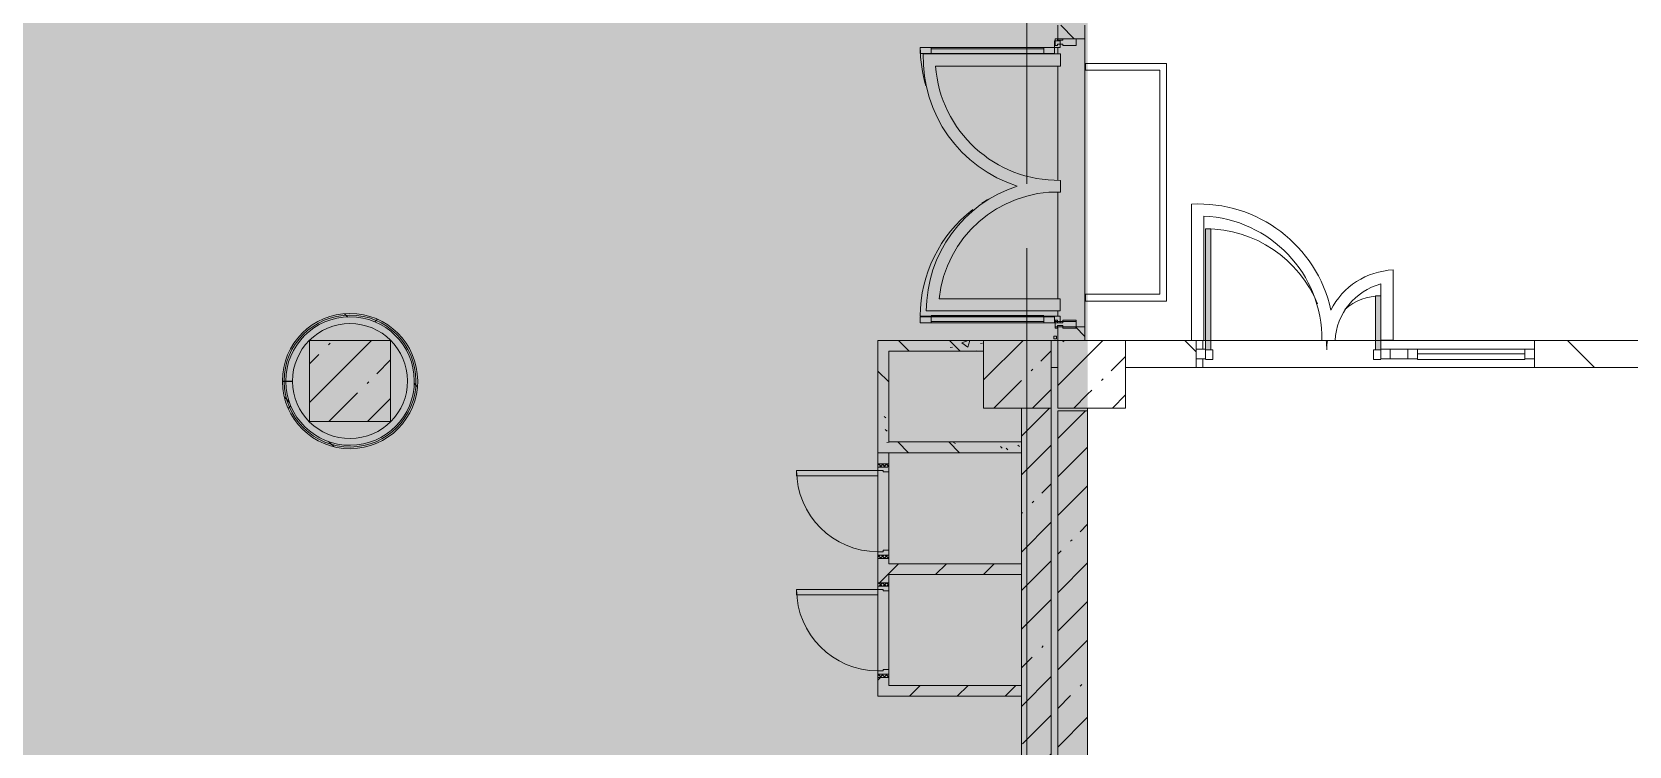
# Model space of a CAD drawing. Header units: millimetres. Extents: x -2911 to 191903, y -8553 to 29000.
# Drawn here: x 90880 to 102680, y 4902 to 10180 of the extents above; entities that cross this region are included whole.
import ezdxf

# ---------------------------------------------------------------- set-up
doc = ezdxf.new("R2010")
doc.units = ezdxf.units.MM
doc.linetypes.add('Осевая', pattern=[3175, 635, -476.25, 1587.5, -476.25])
doc.layers.add('A-DETL-GENF-3', color=7, linetype='Continuous', lineweight=9, true_color=0xc0c0c0, transparency=0.4)
for name, color, linetype, lineweight, true_color in [('A-DETL-GENF-4', 7, 'Continuous', 5, 0xe2e2e2), ('A-DETL-GENF-5', 7, 'Continuous', 5, 0xaaaaaa), ('A-DETL-GENF-6', 7, 'Continuous', 5, 0xb7b7b7), ('A-DOOR-1', 7, 'Continuous', 5, 0xaaaaaa), ('A-DOOR-2', 7, 'Continuous', 5, 0xe2e2e2), ('A-DOOR-3', 7, 'Continuous', 5, 0xb7b7b7), ('A-DOOR-FRAM-1', 7, 'Continuous', 5, 0xe2e2e2), ('A-DOOR-FRAM-2', 7, 'Continuous', 5, 0xaaaaaa), ('A-DOOR-FRAM-3', 7, 'Continuous', 5, 0xb7b7b7), ('A-FLOR-2', 7, 'Continuous', 5, 0xb7b7b7), ('A-FLOR-3', 7, 'Continuous', 5, 0xaaaaaa), ('A-GLAZ-CWMG-2', 7, 'Continuous', 5, 0x737373), ('A-WALL-5', 7, 'Continuous', 9, 0x737373), ('A-WALL-6', 7, 'Continuous', 5, 0x737373), ('I-WALL-1', 7, 'Continuous', 5, 0xe7e7e7), ('I-WALL-4', 7, 'Continuous', 5, 0x737373), ('I-WALL-5', 7, 'Continuous', 5, 0x787878), ('S-COLS-1', 7, 'Continuous', 5, 0x737373)]:
    doc.layers.add(name, color=color, linetype=linetype, lineweight=lineweight, true_color=true_color)
for name, color, linetype, lineweight in [('A-GLAZ-CURT-2', 7, 'Continuous', 5), ('A-GLAZ-CWMG-4', 7, 'Continuous', 5), ('I-WALL-3', 7, 'Continuous', 5), ('S-COLS-2', 7, 'Continuous', 5), ('Оси', 7, 'Continuous', 9), ('Оси-2', 7, 'Осевая', 9)]:
    doc.layers.add(name, color=color, linetype=linetype, lineweight=lineweight)
pattern_1 = [(45, (-38790, -7650), (-285.123, 285.123), []), (45, (-38504.88, -7650), (-285.123, 285.123), [504.031, -100.806, 16.764, -84.042])]
pattern_2 = [(45, (59919.87, 0), (-285.123, 285.123), []), (45, (60205, 0), (-285.123, 285.123), [504.031, -100.806, 16.764, -84.042])]
pattern_3 = [(135, (59919.87, 0), (-353.5534, -353.5534), [])]
pattern_4 = [(135, (59919.9, 0), (-377.171, -377.171), [533.4, -88.9, 17.78, -88.9]), (135, (59919.9, 376.94), (-377.171, -377.171), []), (50, (59919.9, 0), (637.6445, -55.7866), [66.675, -733.425]), (355, (59919.9, 0), (-123.349, 668.699), [53.34, -586.74]), (100.451, (59973, -4.65), (514.299, 612.908), [56.665, -623.315]), (46.184, (59919.9, 177.8), (948.776, -147.15), [100.012, -1100.137]), (96.636, (59998.9, 165.5), (830.91, 865.997), [84.998, -934.973]), (351.184, (59919.9, 177.8), (830.918, 865.988), [80.01, -880.11]), (21, (60008.8, 133.35), (530.6506, -357.928), [66.675, -733.425]), (326, (60008.8, 133.35), (216.308, 644.658), [53.34, -586.74]), (71.451, (60053, 103.5), (746.96, 286.724), [56.665, -623.315]), (37.5, (59919.87, 0), (10.8105, 295.9426), [16.764, -562.864, 16.764, -578.866, -588.962]), (37.5, (59919.87, 0), (10.8105, 295.9426), [-1175.258, 16.764, -572.198]), (7.5, (59919.87, 0), (233.8692, 350.6318), [16.764, -322.834, 16.764, -549.529, -224.472]), (7.5, (59919.87, 0), (233.8692, 350.6318), [-905.891, 16.764, -207.708]), (327.5, (59721.63, 0), (474.5678, -20.0513), [16.764, -205.486, 16.764, -676.656, -920.115]), (327.5, (59721.63, 0), (474.5678, -20.0513), [-915.67, 16.764, -903.351]), (317.5, (59632.73, 0), (518.452, 88.9934), [16.764, -272.161, 16.764, -443.738, -653.415]), (317.5, (59632.73, 0), (518.452, 88.9934), [-749.427, 16.764, -636.651])]
pattern_5 = [(45, (59919.87, 0), (-176.7767, 176.7767), [])]
pattern_6 = [(135, (1951.41, 104.685), (-14.14214, -14.14214), []), (225, (1951.41, 104.685), (14.14214, -14.14214), [])]
pattern_7 = [(45, (-171.384, 104.685), (-14.1421, 14.1421), []), (135, (-171.384, 104.685), (-14.1421, -14.1421), [])]
pattern_8 = [(45, (59919.9, 0), (-530.33, 530.33), []), (135, (59919.9, 0), (-530.33, -530.33), [])]

# ---------------------------------------------------------------- blocks, each defined once
blk = doc.blocks.new('BSC_Колонна _Прямоугольная - 500х500-23286270-2_5_1_птичка')
at = {"layer": 'S-COLS-2'}
h = blk.add_hatch(dxfattribs=at)
h.set_pattern_fill('FP_58', color=256, style=0, pattern_type=2)
h.set_pattern_definition(pattern_1)
h.paths.add_polyline_path([(-30, -250), (-30, 250), (-250, 250), (-250, -250)])
h = blk.add_hatch(dxfattribs=at)
h.set_pattern_fill('FP_58', color=256, style=0, pattern_type=2)
h.set_pattern_definition(pattern_1)
h.paths.add_polyline_path([(-30, -250), (250, -250), (250, 250), (-30, 250), (-30, 100)])
at = {"layer": 'S-COLS-1'}
for p, q in [((-30, 250), (-250, 250)), ((-250, 250), (-250, -250)), ((-250, -250), (-30, -250))]:
    blk.add_line(p, q, dxfattribs=at)
at = {"layer": 'S-COLS-2'}
for p, q in [((250, 250), (-30, 250)), ((250, -250), (250, 250)), ((-30, -250), (250, -250))]:
    blk.add_line(p, q, dxfattribs=at)
blk = doc.blocks.new('BSC_Колонна _Прямоугольная - 600х600-V71-2_5_1_птичка')
at = {"layer": 'S-COLS-2'}
h = blk.add_hatch(dxfattribs=at)
h.set_pattern_fill('FP_104', color=256, style=0, pattern_type=2)
h.set_pattern_definition([(45, (-33310, -7600), (-285.123, 285.123), []), (45, (-33024.88, -7600), (-285.123, 285.123), [504.031, -100.806, 16.764, -84.042])])
h.paths.add_polyline_path([(-135, -300), (300, -300), (300, 300), (-300, 300), (-300, -300)])
at = {"layer": 'S-COLS-1'}
for p, q in [((300, 300), (-300, 300)), ((-300, 300), (-300, -300)), ((300, -300), (300, 300)), ((-300, -300), (300, -300))]:
    blk.add_line(p, q, dxfattribs=at)
blk = doc.blocks.new('BSC_Колонна _Прямоугольная - 500х500-V117-2_5_1_птичка')
at = {"layer": 'S-COLS-2'}
h = blk.add_hatch(dxfattribs=at)
h.set_pattern_fill('FP_140', color=256, style=0, pattern_type=2)
h.set_pattern_definition([(45, (-38240, -7650), (-285.123, 285.123), []), (45, (-37954.88, -7650), (-285.123, 285.123), [504.031, -100.806, 16.764, -84.042])])
h.paths.add_polyline_path([(-250, -250), (250, -250), (250, 250), (-250, 250), (-250, 100)])
at = {"layer": 'S-COLS-1'}
for p, q in [((250, 250), (-250, 250)), ((-250, 250), (-250, -250)), ((250, -250), (250, 250)), ((-250, -250), (250, -250))]:
    blk.add_line(p, q, dxfattribs=at)
blk = doc.blocks.new('110_Дверь_СКБ_1Ст - д-18 700x2100h_Технический шкаф ЭОМ и СС-21511926-2_5_1_птичка')
at = {"layer": 'A-DOOR-1'}
h = blk.add_hatch(dxfattribs=at)
h.set_pattern_fill('FP_144', color=256, style=0, pattern_type=2)
h.set_pattern_definition(pattern_6)
h.paths.add_polyline_path([(337.5, -40), (362.5, -40), (362.5, 40), (337.5, 40)])
at = {"layer": 'A-DOOR-2'}
h = blk.add_hatch(color=256, dxfattribs=at)
h.paths.add_polyline_path([(-312.5, -40), (-277.5, -40), (-277.5, 0), (-287.5, 0), (-287.5, 40), (-312.5, 40)])
h.paths.add_polyline_path([(302.5, -40), (337.5, -40), (337.5, 40), (312.5, 40), (312.5, 0), (302.5, 0)])
at = {"layer": 'A-DOOR-FRAM-1'}
blk.add_hatch(color=256, dxfattribs=at).paths.add_polyline_path([(272.5, 640), (272.5, 40), (312.5, 40), (312.5, 640)])
at = {"layer": 'A-DOOR-FRAM-2'}
h = blk.add_hatch(dxfattribs=at)
h.set_pattern_fill('FP_145', color=256, style=0, pattern_type=2)
h.set_pattern_definition(pattern_7)
h.paths.add_polyline_path([(-337.5, -40), (-312.5, -40), (-312.5, 40), (-337.5, 40)])
at = {"layer": 'A-DOOR-3'}
for p, q in [((312.5, 640), (272.5, 640)), ((272.5, 640), (272.5, 40)), ((312.5, 40), (312.5, 640)), ((272.5, 40), (312.5, 40))]:
    blk.add_line(p, q, dxfattribs=at)
blk.add_arc((312.5, 40), 600, 90, 180, dxfattribs=at)
at = {"layer": 'A-DOOR-FRAM-3'}
for p, q in [((-312.5, 40), (-337.5, 40)), ((-337.5, 40), (-337.5, -40)), ((-287.5, 40), (-312.5, 40)), ((-312.5, 40), (-312.5, -40)), ((-312.5, -40), (-312.5, 40)), ((-287.5, 0), (-287.5, 40)), ((-287.5, 40), (272.5, 40)), ((312.5, 40), (312.5, 0)), ((337.5, 40), (312.5, 40)), ((337.5, -40), (337.5, 40)), ((362.5, 40), (337.5, 40)), ((337.5, 40), (337.5, -40)), ((362.5, -40), (362.5, 40)), ((-337.5, -40), (-312.5, -40)), ((-312.5, -40), (-277.5, -40)), ((-277.5, 0), (-287.5, 0)), ((-277.5, -40), (-277.5, 0)), ((302.5, -40), (-277.5, -40)), ((312.5, 0), (302.5, 0)), ((302.5, 0), (302.5, -40)), ((302.5, -40), (337.5, -40)), ((337.5, -40), (362.5, -40))]:
    blk.add_line(p, q, dxfattribs=at)
blk = doc.blocks.new('110_Дверь_СКБ_1Ст - д-18 700x2100h_Технический шкаф ЭОМ и СС-V128-2_5_1_птичка')
at = {"layer": 'A-DOOR-1'}
h = blk.add_hatch(dxfattribs=at)
h.set_pattern_fill('FP_144', color=256, style=0, pattern_type=2)
h.set_pattern_definition(pattern_6)
h.paths.add_polyline_path([(337.5, 40), (337.5, -40), (362.5, -40), (362.5, 40)])
at = {"layer": 'A-DOOR-2'}
h = blk.add_hatch(color=256, dxfattribs=at)
h.paths.add_polyline_path([(-312.5, -40), (-277.5, -40), (-277.5, 0), (-287.5, 0), (-287.5, 40), (-312.5, 40)])
h.paths.add_polyline_path([(302.5, 0), (302.5, -40), (337.5, -34.6), (337.5, 40), (312.5, 40), (312.5, 0)])
at = {"layer": 'A-DOOR-FRAM-1'}
blk.add_hatch(color=256, dxfattribs=at).paths.add_polyline_path([(272.5, 640), (272.5, 40), (312.5, 40), (312.5, 640)])
at = {"layer": 'A-DOOR-FRAM-2'}
h = blk.add_hatch(dxfattribs=at)
h.set_pattern_fill('FP_145', color=256, style=0, pattern_type=2)
h.set_pattern_definition(pattern_7)
h.paths.add_polyline_path([(-337.5, -40), (-312.5, -40), (-312.5, 40), (-337.5, 40)])
at = {"layer": 'A-DOOR-3'}
for p, q in [((312.5, 640), (272.5, 640)), ((272.5, 640), (272.5, 40)), ((312.5, 40), (312.5, 640)), ((272.5, 40), (312.5, 40))]:
    blk.add_line(p, q, dxfattribs=at)
blk.add_arc((312.5, 40), 600, 90, 180, dxfattribs=at)
at = {"layer": 'A-DOOR-FRAM-3'}
for p, q in [((-312.5, 40), (-337.5, 40)), ((-337.5, 40), (-337.5, -40)), ((-287.5, 40), (-312.5, 40)), ((-312.5, 40), (-312.5, -40)), ((-312.5, -40), (-312.5, 40)), ((-287.5, 0), (-287.5, 40)), ((-287.5, 40), (272.5, 40)), ((312.5, 40), (312.5, 0)), ((337.5, 40), (312.5, 40)), ((337.5, -34.6), (337.5, 40)), ((362.5, 40), (337.5, 40)), ((337.5, 40), (337.5, -34.6)), ((362.5, -40), (362.5, 40)), ((-337.5, -40), (-312.5, -40)), ((-312.5, -40), (-277.5, -40)), ((-277.5, 0), (-287.5, 0)), ((-277.5, -40), (-277.5, 0)), ((302.5, -40), (-277.5, -40)), ((312.5, 0), (302.5, 0)), ((302.5, 0), (302.5, -40)), ((302.5, -40), (337.5, -40)), ((337.5, -40), (362.5, -40))]:
    blk.add_line(p, q, dxfattribs=at)
blk = doc.blocks.new('Прямоугольный импост - Импост структурный с накладкой - 160мм Темный-31239214-2_5_1_птичка')
at = {"layer": 'A-GLAZ-CWMG-2'}
for p, q in [((-50, 0), (-50, 17)), ((-50, 17), (0, 17)), ((-40, 0), (-50, 0)), ((-40, -40), (-40, 0)), ((0, 0), (-10, 0)), ((-10, 0), (-10, -40)), ((0, 17), (0, 0)), ((-50, -140), (-50, -40)), ((-50, -40), (-40, -40)), ((-10, -40), (0, -40)), ((0, -40), (0, -140)), ((0, -140), (-50, -140))]:
    blk.add_line(p, q, dxfattribs=at)
blk = doc.blocks.new('Дверь_Витражная_остекление_ - ДВН_ДАО_Главный вход_1800 в свету 5-32258809-2_5_1_птичка')
at = {"layer": 'A-DETL-GENF-4'}
for points in [[(-947.5, -723.4), (-947.5, -20), (-992.5, -20), (-992.5, -1012.5), (-947.5, -1012.5)], [(1042.5, -1012.5), (1042.5, -20), (997.5, -20), (997.5, -1012.5)]]:
    blk.add_hatch(color=256, dxfattribs=at).paths.add_polyline_path(points)
at = {"layer": 'A-DETL-GENF-6'}
for p, q in [((-947.5, -20), (-992.5, -20)), ((-992.5, -1012.5), (-992.5, -20)), ((-947.5, -20), (-992.5, -20)), ((-992.5, -20), (-992.5, -1012.5)), ((-992.5, -100), (-947.5, -100)), ((-982.5, -932.5), (-982.5, -100)), ((-947.5, -1012.5), (-947.5, -20)), ((-947.5, -1012.5), (-947.5, -20)), ((988.5, -932.5), (988.5, -100)), ((997.5, -1012.5), (997.5, -20)), ((997.5, -20), (997.5, -1012.5)), ((1042.5, -100), (997.5, -100)), ((1032.5, -932.5), (1032.5, -100)), ((1042.5, -1012.5), (1042.5, -20)), ((1042.5, -1012.5), (1042.5, -20)), ((-992.5, -932.5), (-947.5, -932.5)), ((1042.5, -932.5), (997.5, -932.5)), ((-992.5, -1012.5), (-947.5, -1012.5)), ((-992.5, -1012.5), (-947.5, -1012.5)), ((1042.5, -1012.5), (997.5, -1012.5)), ((997.5, -1012.5), (1042.5, -1012.5))]:
    blk.add_line(p, q, dxfattribs=at)
at = {"layer": 'A-DOOR-3'}
for p, q in [((-1042.5, 20), (-992.5, 20)), ((-1042.5, -20), (-1042.5, 20)), ((-992.5, 20), (-992.5, -20)), ((992.5, 20), (1042.5, 20)), ((992.5, -20), (992.5, 20)), ((1042.5, 20), (1042.5, -20)), ((-992.5, -20), (-1042.5, -20)), ((-992.5, -1012.5), (-992.5, -20)), ((992.5, -1012.5), (992.5, -20)), ((1042.5, -20), (992.5, -20))]:
    blk.add_line(p, q, dxfattribs=at)
for centre, start, end in [((992.5, -20), 209.21115, 212.8228), ((992.5, -20), 217.57984, 270), ((-992.5, -20), 270, 286.54233)]:
    blk.add_arc(centre, 992.5, start, end, dxfattribs=at)
blk = doc.blocks.new('Прямоугольный импост - Импост структурный с накладкой - 160мм Темный-31915521-2_5_1_птичка')
at = {"layer": 'A-GLAZ-CWMG-2'}
for p, q in [((-25, 0), (-25, 17)), ((-25, 17), (25, 17)), ((-15, 0), (-25, 0)), ((-15, -40), (-15, 0)), ((25, 0), (15, 0)), ((15, 0), (15, -40)), ((25, 17), (25, 0)), ((-25, -140), (-25, -40)), ((-25, -40), (-15, -40)), ((15, -40), (25, -40)), ((25, -40), (25, -140)), ((25, -140), (-25, -140))]:
    blk.add_line(p, q, dxfattribs=at)
blk = doc.blocks.new('Прямоугольный импост - Импост структурный с накладкой - 160мм Темный-31239248-2_5_1_птичка')
at = {"layer": 'A-GLAZ-CWMG-2'}
for p, q in [((0, 17), (-50, 17)), ((-50, 17), (-50, 0)), ((-50, 0), (-40, 0)), ((-40, 0), (-40, -40)), ((-10, -40), (-10, 0)), ((-10, 0), (0, 0)), ((0, 0), (0, 17)), ((-40, -40), (-50, -40)), ((-50, -40), (-50, -140)), ((0, -40), (-10, -40)), ((0, -140), (0, -40)), ((-50, -140), (0, -140))]:
    blk.add_line(p, q, dxfattribs=at)
blk = doc.blocks.new('Прямоугольный импост - 50 x 70 мм-V188-2_5_1_птичка')
at = {"layer": 'A-GLAZ-CWMG-4'}
for p, q in [((-70, 35), (0, 35)), ((-70, -35), (-70, 35)), ((0, 35), (0, -35)), ((0, -35), (-70, -35))]:
    blk.add_line(p, q, dxfattribs=at)
blk = doc.blocks.new('Дверь_Витражная_остекление_ - ДВН_ДАО_Главный вход_1200 в свету-V189-2_5_1_птичка')
at = {"layer": 'A-DOOR-2'}
for points in [[(-647.5, 30), (-607.5, 30), (-610.8, 925), (-647.5, 925), (-647.5, 35)], [(647.5, 30), (647.5, 430), (607.5, 430), (607.5, 30)]]:
    blk.add_hatch(color=256, dxfattribs=at).paths.add_polyline_path(points)
at = {"layer": 'A-DETL-GENF-5'}
for p, q in [((-607.5, 925), (-647.5, 925)), ((-647.5, 925), (-647.5, 35)), ((-607.5, 30), (-607.5, 925)), ((647.5, 430), (607.5, 430)), ((607.5, 430), (607.5, 30)), ((647.5, 35), (647.5, 430)), ((-647.5, 30), (-607.5, 30)), ((-592.5, 30), (-647.5, 30)), ((-592.5, -40), (-592.5, 30)), ((592.5, -40), (592.5, 30)), ((592.5, 30), (647.5, 30)), ((607.5, 30), (647.5, 30)), ((-647.5, -40), (-592.5, -40)), ((647.5, -40), (592.5, -40))]:
    blk.add_line(p, q, dxfattribs=at)
at = {"layer": 'A-DOOR-1'}
for p, q in [((-647.5, 925), (-647.5, 35)), ((647.5, 430), (647.5, 35))]:
    blk.add_line(p, q, dxfattribs=at)
for centre, radius, start, end in [((-647.5, 30), 895, 22.29231, 90), ((647.5, 30), 400, 90, 131.44756), ((-647.5, 30), 895, 360, 4.55581), ((647.5, 30), 400, 169.71082, 180)]:
    blk.add_arc(centre, radius, start, end, dxfattribs=at)
blk = doc.blocks.new('Системная панель - Стемалит - 40мм-V190-2_5_1_птичка')
at = {"layer": 'A-GLAZ-CURT-2'}
for p, q in [((65, 35), (-65, 35)), ((-65, 35), (-65, -35)), ((65, -35), (65, 35)), ((-65, -35), (65, -35))]:
    blk.add_line(p, q, dxfattribs=at)
blk = doc.blocks.new('Прямоугольный импост - 50 x 70 мм-V191-2_5_1_птичка')
at = {"layer": 'A-GLAZ-CWMG-4'}
for p, q in [((-35, 35), (35, 35)), ((-35, -35), (-35, 35)), ((35, 35), (35, -35)), ((35, -35), (-35, -35))]:
    blk.add_line(p, q, dxfattribs=at)
blk = doc.blocks.new('Прямоугольный импост - 50 x 70 мм-V192-2_5_1_птичка')
at = {"layer": 'A-GLAZ-CWMG-4'}
for p, q in [((0, 35), (-70, 35)), ((-70, 35), (-70, -35)), ((0, -35), (0, 35)), ((-70, -35), (0, -35))]:
    blk.add_line(p, q, dxfattribs=at)
blk = doc.blocks.new('Системная панель - Стекло - 40мм-V193-2_5_1_птичка')
at = {"layer": 'A-GLAZ-CURT-2'}
for p, q in [((397.5, 0), (-397.5, 0)), ((-397.5, 0), (-397.5, -40)), ((397.5, -40), (397.5, 0)), ((-397.5, -40), (397.5, -40))]:
    blk.add_line(p, q, dxfattribs=at)
blk = doc.blocks.new('Прямоугольный импост - 50 x 70 мм-V194-2_5_1_птичка')
at = {"layer": 'A-GLAZ-CWMG-4'}
for p, q in [((-35, 35), (35, 35)), ((-35, -35), (-35, 35)), ((35, 35), (35, -35)), ((35, -35), (-35, -35))]:
    blk.add_line(p, q, dxfattribs=at)
blk = doc.blocks.new('Прямоугольный импост - 50 x 70 мм-V195-2_5_1_птичка')
at = {"layer": 'A-GLAZ-CWMG-4'}
blk.add_line((41991, 7835), (41196, 7835), dxfattribs=at)

msp = doc.modelspace()

# ---------------------------------------------------------------- hatches: boundary and pattern name
at = {"layer": 'A-DETL-GENF-3'}
msp.add_hatch(color=256, dxfattribs=at).paths.add_polyline_path([(93094.9, -280), (98679.9, -280), (98679.9, 23777.7), (93779.9, 23777.7), (93779.9, 27350), (63771.9, 27350), (63771.9, 15358), (59651.9, 15358), (59651.9, -280), (92167.4, -280)])
at = {"layer": 'I-WALL-1'}
msp.add_hatch(color=256, dxfattribs=at).paths.add_polyline_path([(93252, 7125.5), (93327.7, 7135.2), (93432.1, 7171.9), (93469.7, 7190), (93532.3, 7233.7), (93587.1, 7286.9), (93632.6, 7348.2), (93667.8, 7415.9), (93691.6, 7488.5), (93703.5, 7563.9), (93703.2, 7640.2), (93690.6, 7715.5), (93666.2, 7787.8), (93630.4, 7855.3), (93558.7, 7940.7), (93529.2, 7968.9), (93466.2, 8012), (93397.1, 8044.6), (93323.8, 8065.6), (93248, 8074.7), (93171.7, 8071.4), (93094.9, 8055.2), (93025.6, 8028.8), (92959.5, 7990.6), (92900.5, 7942.2), (92849.9, 7885), (92809.1, 7820.5), (92779.3, 7750.2), (92761, 7676.1), (92754.9, 7600), (92804.9, 7600), (92811, 7671.7), (92833.1, 7750.3), (92858.7, 7807), (92899, 7866.7), (92948.7, 7918.7), (93006.5, 7961.6), (93094.9, 8001.5), (93139.6, 8015.3), (93211, 8024.6), (93282.9, 8021.7), (93353.3, 8006.7), (93420.2, 7980), (93481.6, 7942.5), (93535.7, 7895.1), (93581.2, 7839.2), (93625.9, 7750.3), (93640.7, 7708.7), (93653.2, 7637.8), (93653.5, 7565.8), (93641.7, 7494.8), (93618, 7426.8), (93583.2, 7363.8), (93529.8, 7300), (93484.5, 7259.7), (93423.4, 7221.6), (93356.8, 7194.4), (93286.5, 7178.8), (93214.6, 7175.3), (93143.1, 7183.9), (93074.2, 7204.6), (93009.6, 7236.5), (92929.9, 7301.1), (92901.3, 7330.5), (92860.5, 7389.8), (92830.3, 7455.2), (92811.6, 7524.7), (92804.9, 7596.4), (92754.9, 7595.9), (92761.7, 7519.9), (92780.6, 7445.9), (92811, 7375.9), (92852.3, 7311.7), (92903.4, 7255), (92962.9, 7207.1), (93029.3, 7169.4), (93100.8, 7142.9), (93175.7, 7128.1)])
at = {"layer": 'I-WALL-3'}
h = msp.add_hatch(dxfattribs=at)
h.set_pattern_fill('FP_87', color=256, style=0, pattern_type=2)
h.set_pattern_definition(pattern_3)
h.paths.add_polyline_path([(98659.9, 7900), (98659.9, 8000), (98459.9, 8000), (98459.9, 7900)])
h.paths.add_polyline_path([(98659.9, 10130), (98659.9, 10230), (98459.9, 10230), (98459.9, 10130)])
h = msp.add_hatch(dxfattribs=at)
h.set_pattern_fill('FP_188', color=256, style=0, pattern_type=2)
h.set_pattern_definition(pattern_8)
h.paths.add_polyline_path([(93233.1, 7100), (93311.2, 7106.7), (93387.2, 7125.4), (93485.3, 7171.9), (93526, 7197.1), (93585.3, 7248.3), (93635.9, 7308.2), (93676.5, 7375.2), (93706.1, 7447.7), (93724.1, 7524), (93729.9, 7602.1), (93723.4, 7680.2), (93704.8, 7756.3), (93674.5, 7828.6), (93633.4, 7895.3), (93558.7, 7974.7), (93522.6, 8005.4), (93455.6, 8046.1), (93383.2, 8075.9), (93306.9, 8094), (93228.8, 8100), (93150.7, 8093.7), (93074.5, 8075.3), (93002.2, 8045.2), (92935.5, 8004.1), (92875.9, 7953.2), (92825.1, 7893.5), (92784.2, 7826.7), (92753.3, 7750.3), (92736, 7678.1), (92729.9, 7600), (92742.4, 7600), (92748.7, 7678.1), (92767.4, 7754.2), (92798.1, 7826.3), (92839.9, 7892.5), (92891.8, 7951.2), (92952.4, 8000.8), (93020.2, 8040.1), (93094.9, 8068.3), (93170.2, 8083.8), (93248.4, 8087.1), (93326.2, 8077.9), (93401.5, 8056.3), (93472.4, 8022.9), (93558.7, 7957.9), (93593.7, 7924.5), (93641, 7862), (93677.6, 7792.8), (93702.7, 7718.5), (93715.6, 7641.3), (93716, 7562.9), (93703.7, 7485.5), (93679.3, 7411.1), (93643.2, 7341.5), (93596.5, 7278.7), (93540.3, 7224.1), (93460.8, 7171.9), (93405.4, 7145.2), (93330.3, 7123), (93252.6, 7113), (93174.3, 7115.7), (93094.9, 7131.8), (92999.7, 7171.9), (92955.9, 7196.8), (92894.8, 7245.9), (92842.4, 7304.1), (92800, 7370), (92768.7, 7441.9), (92749.4, 7517.8), (92742.4, 7595.8), (92729.9, 7595.7), (92736.7, 7517.7), (92755.6, 7441.6), (92786.2, 7369.5), (92827.6, 7303), (92879, 7243.8), (92938.9, 7193.4), (93006, 7152.9), (93094.9, 7119.6), (93154.9, 7105.6)])
h = msp.add_hatch(dxfattribs=at)
h.set_pattern_fill('FP_188', color=256, style=0, pattern_type=2)
h.set_pattern_definition(pattern_8)
h.paths.add_polyline_path([(93252.6, 7113), (93330.3, 7123), (93405.4, 7145.2), (93476, 7179.2), (93558.7, 7241.9), (93596.5, 7278.7), (93643.2, 7341.5), (93679.3, 7411.1), (93703.7, 7485.5), (93716, 7562.9), (93715.6, 7641.3), (93692, 7750.3), (93677.6, 7792.8), (93641, 7862), (93593.7, 7924.5), (93537, 7978.6), (93472.4, 8022.9), (93401.5, 8056.3), (93326.2, 8077.9), (93248.4, 8087.1), (93170.2, 8083.8), (93093.4, 8068), (93020.2, 8040.1), (92952.4, 8000.8), (92891.8, 7951.2), (92839.9, 7892.5), (92798.1, 7826.3), (92766.4, 7750.3), (92748.7, 7678.1), (92742.4, 7600), (92754.9, 7600), (92761, 7676.1), (92779.3, 7750.3), (92809.1, 7820.5), (92849.9, 7885), (92900.5, 7942.2), (92959.5, 7990.6), (93025.6, 8028.8), (93096.9, 8056), (93171.7, 8071.4), (93248, 8074.7), (93323.8, 8065.6), (93397.1, 8044.6), (93466.2, 8012), (93529.2, 7968.9), (93584.4, 7916.2), (93630.4, 7855.3), (93666.2, 7787.8), (93690.6, 7715.5), (93703.2, 7640.2), (93703.5, 7563.9), (93691.6, 7488.5), (93667.8, 7415.9), (93632.6, 7348.2), (93587.1, 7286.9), (93532.3, 7233.7), (93469.7, 7190), (93400.9, 7156.9), (93327.7, 7135.2), (93252, 7125.5), (93175.7, 7128.1), (93094.9, 7145.1), (93025, 7171.9), (92962.9, 7207.1), (92903.4, 7255), (92852.3, 7311.7), (92811, 7375.9), (92780.6, 7445.9), (92761.7, 7519.9), (92754.9, 7595.9), (92742.4, 7595.8), (92749.4, 7517.8), (92768.7, 7441.9), (92800, 7370), (92842.4, 7304.1), (92894.8, 7245.9), (92955.9, 7196.8), (93024, 7158.1), (93097.4, 7130.8), (93174.3, 7115.7)])
h = msp.add_hatch(dxfattribs=at)
h.set_pattern_fill('FP_87', color=256, style=0, pattern_type=2)
h.set_pattern_definition(pattern_3)
h.paths.add_polyline_path([(98409.9, 7700), (98459.9, 7700), (98459.9, 7900), (98409.9, 7900), (98409.9, 7750.3)])
h = msp.add_hatch(dxfattribs=at)
h.set_pattern_fill('FP_87', color=256, style=0, pattern_type=2)
h.set_pattern_definition(pattern_3)
h.paths.add_polyline_path([(102829.9, 7700), (102829.9, 7900), (101980.9, 7900), (101980.9, 7700)])
h.paths.add_polyline_path([(99480.9, 7700), (99480.9, 7900), (98959.9, 7900), (98959.9, 7700)])
h = msp.add_hatch(dxfattribs=at)
h.set_pattern_fill('FP_84', color=256, style=0, pattern_type=2)
h.set_pattern_definition(pattern_2)
h.paths.add_polyline_path([(98189.9, 400), (98409.9, 400), (98409.9, 7400), (98189.9, 7400), (98189.9, 808.9)])
h = msp.add_hatch(dxfattribs=at)
h.set_pattern_fill('FP_84', color=256, style=0, pattern_type=2)
h.set_pattern_definition(pattern_2)
h.paths.add_polyline_path([(98459.9, 410), (98679.9, 410), (98679.9, 7380), (98459.9, 7380), (98459.9, 800.1)])
h = msp.add_hatch(dxfattribs=at)
h.set_pattern_fill('FP_88', color=256, style=0, pattern_type=2)
h.set_pattern_definition(pattern_5)
h.paths.add_polyline_path([(97129.9, 5270), (97209.9, 5270), (97209.9, 5409), (97129.9, 5409)])
h.paths.add_polyline_path([(97209.9, 6109), (97209.9, 6289), (97129.9, 6289), (97129.9, 6109)])
h.paths.add_polyline_path([(97199.3, 6989), (97209.9, 6989), (97209.9, 7070), (97129.9, 7070), (97129.9, 6989)])
h = msp.add_hatch(dxfattribs=at)
h.set_pattern_fill('FP_88', color=256, style=0, pattern_type=2)
h.set_pattern_definition(pattern_5)
h.paths.add_polyline_path([(98189.9, 6170), (98189.9, 6250), (97209.9, 6250), (97209.9, 6170), (97732.5, 6170)])
h = msp.add_hatch(dxfattribs=at)
h.set_pattern_fill('FP_88', color=256, style=0, pattern_type=2)
h.set_pattern_definition(pattern_5)
h.paths.add_polyline_path([(98189.9, 5270), (98189.9, 5350), (97209.9, 5350), (97209.9, 5270), (97732.5, 5270)])
at = {"layer": 'I-WALL-5'}
h = msp.add_hatch(dxfattribs=at)
h.set_pattern_fill('FP_97', color=256, style=0, pattern_type=2)
h.set_pattern_definition(pattern_4)
h.paths.add_polyline_path([(97209.9, 7150), (97209.9, 7900), (97129.9, 7900), (97129.9, 7150), (97166.6, 7150)])
h = msp.add_hatch(dxfattribs=at)
h.set_pattern_fill('FP_97', color=256, style=0, pattern_type=2)
h.set_pattern_definition(pattern_4)
h.paths.add_polyline_path([(97732.5, 7820), (97909.9, 7820), (97909.9, 7900), (97209.9, 7900), (97209.9, 7820)])
h = msp.add_hatch(dxfattribs=at)
h.set_pattern_fill('FP_97', color=256, style=0, pattern_type=2)
h.set_pattern_definition(pattern_4)
h.paths.add_polyline_path([(97209.9, 7070), (98189.9, 7070), (98189.9, 7150), (97129.9, 7150), (97129.9, 7070), (97182.8, 7070)])

# ---------------------------------------------------------------- linework, layer by layer
at = {"layer": 'A-FLOR-2'}
for p, q in [((98459.9, 10120), (98459.9, 10130)), ((98459.9, 10130), (98459.9, 10120)), ((98459.9, 10064.1), (98459.9, 10018)), ((98478.3, 10018), (97464.6, 10018)), ((97556.6, 9928), (98478.3, 9928)), ((98459.9, 9928), (98459.9, 9083.9)), ((98478.3, 9928), (98478.3, 10018)), ((98662.7, 9947.2), (98662.7, 9897.2)), ((98459.9, 8996.1), (98459.9, 8208)), ((98478.3, 8996.7), (98478.3, 9083.1)), ((98476.9, 8208), (97582.5, 8208)), ((98476.9, 8118), (98476.9, 8208)), ((98662.7, 8241.3), (98662.7, 8191.3)), ((97487.9, 8118), (98476.9, 8118)), ((98459.9, 8118), (98459.9, 8080)), ((98679.9, 7400), (98679.9, 7380))]:
    msp.add_line(p, q, dxfattribs=at)
for centre, radius, start, end in [((98464.2, 9993), 1000, 178.56746, 252.28756), ((98464.2, 9993), 910, 184.09604, 270.88287), ((98456.9, 8118), 969, 107.84035, 180), ((98456.9, 8118), 879, 88.60541, 174.12324)]:
    msp.add_arc(centre, radius, start, end, dxfattribs=at)
at = {"layer": 'A-FLOR-3'}
for p, q in [((99262.7, 9947.2), (98662.7, 9947.2)), ((99262.7, 8191.3), (99262.7, 9947.2)), ((98662.7, 9897.2), (99212.7, 9897.2)), ((99212.7, 9897.2), (99212.7, 8241.3)), ((99447.9, 8907.6), (99447.9, 7900)), ((99537.9, 7900), (99537.9, 8818.2)), ((100936.9, 7903), (100936.9, 8421.4)), ((100846.9, 8317.2), (100846.9, 7903)), ((99212.7, 8241.3), (98662.7, 8241.3)), ((98662.7, 8191.3), (99262.7, 8191.3)), ((101980.9, 7900), (99480.9, 7900)), ((99529.9, 7900), (99529.9, 7835)), ((99537.9, 7900), (100410.4, 7900)), ((100508.4, 7900), (101980.9, 7900)), ((100846.9, 7903), (100936.9, 7903)), ((99529.9, 7765), (99529.9, 7700))]:
    msp.add_line(p, q, dxfattribs=at)
for centre, radius, start, end in [((99500.5, 7909), 1000, 12.44956, 93.01125), ((99500.5, 7909), 910, 359.43333, 87.64026), ((100961.9, 7878), 544, 92.63401, 153.04618), ((100961.9, 7878), 454, 104.67311, 177.22246)]:
    msp.add_arc(centre, radius, start, end, dxfattribs=at)
at = {"layer": 'A-WALL-5'}
for p, q in [((98189.9, 7070), (98189.9, 7150)), ((97209.9, 7070), (97129.9, 7070)), ((98189.9, 6170), (98189.9, 6250)), ((98189.9, 5270), (98189.9, 5350))]:
    msp.add_line(p, q, dxfattribs=at)
for radius in [487.5, 475]:
    msp.add_arc((93229.9, 7600), radius, 180.49142, 180, dxfattribs=at)
at = {"layer": 'A-WALL-6'}
for p, q in [((98449.4, 7931), (98429.4, 7931)), ((98429.4, 7931), (98429.4, 7911)), ((98429.4, 7911), (98449.4, 7911)), ((98449.4, 7911), (98449.4, 7931))]:
    msp.add_line(p, q, dxfattribs=at)
at = {"layer": 'I-WALL-3'}
for p, q in [((99480.9, 7900), (98959.9, 7900)), ((99480.9, 7700), (99480.9, 7900)), ((101980.9, 7900), (101980.9, 7700)), ((101980.9, 7900), (102829.9, 7900)), ((102829.9, 7700), (98959.9, 7700))]:
    msp.add_line(p, q, dxfattribs=at)
at = {"layer": 'I-WALL-4'}
for p, q in [((98459.9, 10230), (98459.9, 10130)), ((98659.9, 10230), (98659.9, 7900)), ((98459.9, 10130), (98659.9, 10130)), ((98459.9, 10018), (98459.9, 10064.1)), ((98459.9, 9083.9), (98459.9, 9928)), ((98459.9, 8208), (98459.9, 8996.1)), ((98459.9, 8080), (98459.9, 8118)), ((98659.9, 8000), (98459.9, 8000)), ((98459.9, 8000), (98459.9, 7900)), ((97909.9, 7900), (97129.9, 7900)), ((97129.9, 7900), (97129.9, 6989)), ((97209.9, 7820), (97909.9, 7820)), ((97209.9, 7150), (97209.9, 7820)), ((98459.9, 7900), (98409.9, 7900)), ((98409.9, 7700), (98459.9, 7700)), ((92729.9, 7600), (92804.9, 7600)), ((92804.9, 7596.4), (92729.9, 7595.7)), ((98189.9, 7400), (98189.9, 7150)), ((98409.9, 400), (98409.9, 7400)), ((98679.9, 7380), (98459.9, 7380)), ((98459.9, 7380), (98459.9, 410)), ((98679.9, 800), (98679.9, 7380)), ((98189.9, 7150), (97209.9, 7150)), ((97209.9, 7070), (98189.9, 7070)), ((97209.9, 6989), (97209.9, 7070)), ((98189.9, 7070), (98189.9, 6250)), ((97129.9, 6289), (97129.9, 6109)), ((97209.9, 6250), (97209.9, 6289)), ((98189.9, 6250), (97209.9, 6250)), ((97209.9, 6109), (97209.9, 6170)), ((97209.9, 6170), (98189.9, 6170)), ((98189.9, 6170), (98189.9, 5350)), ((97129.9, 5409), (97129.9, 5270)), ((97209.9, 5350), (97209.9, 5409)), ((98189.9, 5350), (97209.9, 5350)), ((97129.9, 5270), (98189.9, 5270)), ((98189.9, 5270), (98189.9, 400))]:
    msp.add_line(p, q, dxfattribs=at)
for radius in [500, 425]:
    msp.add_arc((93229.9, 7600), radius, 180.49142, 180, dxfattribs=at)
at = {"layer": 'Оси'}
msp.add_line((98229.9, -4552.8), (98229.9, 7947.2), dxfattribs=at)
at = {"layer": 'Оси-2'}
msp.add_line((98229.9, 7947.2), (98229.9, 11277.7), dxfattribs=at)

# ---------------------------------------------------------------- block references
at = {"layer": 'A-DOOR-1'}
msp.add_blockref('Дверь_Витражная_остекление_ - ДВН_ДАО_Главный вход_1200 в свету-V189-2_5_1_птичка', (100198.4, 7800), dxfattribs=at)
at = {"layer": 'A-DOOR-3'}
for name, p, rotation in [('Дверь_Витражная_остекление_ - ДВН_ДАО_Главный вход_1800 в свету 5-32258809-2_5_1_птичка', (98455.9, 9072.5), 269.9999999999999), ('110_Дверь_СКБ_1Ст - д-18 700x2100h_Технический шкаф ЭОМ и СС-V128-2_5_1_птичка', (97169.9, 6626.5), 89.99999999999991), ('110_Дверь_СКБ_1Ст - д-18 700x2100h_Технический шкаф ЭОМ и СС-21511926-2_5_1_птичка', (97169.9, 5746.5), 89.99999999999991)]:
    msp.add_blockref(name, p, dxfattribs=dict(at, rotation=rotation))
at = {"layer": 'A-GLAZ-CURT-2'}
for name, p in [('Системная панель - Стемалит - 40мм-V190-2_5_1_птичка', (100980.9, 7800)), ('Системная панель - Стекло - 40мм-V193-2_5_1_птичка', (101513.4, 7800))]:
    msp.add_blockref(name, p, dxfattribs=at)
at = {"layer": 'A-GLAZ-CWMG-2', "rotation": 89.99999999999993}
msp.add_blockref('Прямоугольный импост - Импост структурный с накладкой - 160мм Темный-31239248-2_5_1_птичка', (98455.9, 10130), dxfattribs=at)
at = {"layer": 'A-GLAZ-CWMG-2', "extrusion": (0, 0, -1), "rotation": 270.0000000000001}
for name, p in [('Прямоугольный импост - Импост структурный с накладкой - 160мм Темный-31239214-2_5_1_птичка', (-98455.9, 8000)), ('Прямоугольный импост - Импост структурный с накладкой - 160мм Темный-31915521-2_5_1_птичка', (-98455.9, 8015))]:
    msp.add_blockref(name, p, dxfattribs=at)
at = {"layer": 'A-GLAZ-CWMG-4', "rotation": 180}
msp.add_blockref('Прямоугольный импост - 50 x 70 мм-V192-2_5_1_птичка', (99480.9, 7800), dxfattribs=at)
at = {"layer": 'A-GLAZ-CWMG-4', "extrusion": (0, 0, -1), "rotation": 180}
for name, p in [('Прямоугольный импост - 50 x 70 мм-V191-2_5_1_птичка', (-100880.9, 7800)), ('Прямоугольный импост - 50 x 70 мм-V194-2_5_1_птичка', (-101080.9, 7800)), ('Прямоугольный импост - 50 x 70 мм-V188-2_5_1_птичка', (-101980.9, 7800))]:
    msp.add_blockref(name, p, dxfattribs=at)
at = {"layer": 'A-GLAZ-CWMG-4'}
msp.add_blockref('Прямоугольный импост - 50 x 70 мм-V195-2_5_1_птичка', (59919.9, 0), dxfattribs=at)
at = {"layer": 'S-COLS-1'}
for name, p in [('BSC_Колонна _Прямоугольная - 600х600-V71-2_5_1_птичка', (93229.9, 7600)), ('BSC_Колонна _Прямоугольная - 500х500-V117-2_5_1_птичка', (98159.9, 7650))]:
    msp.add_blockref(name, p, dxfattribs=at)
at = {"layer": 'S-COLS-2'}
msp.add_blockref('BSC_Колонна _Прямоугольная - 500х500-23286270-2_5_1_птичка', (98709.9, 7650), dxfattribs=at)

doc.saveas('drawing.dxf')
